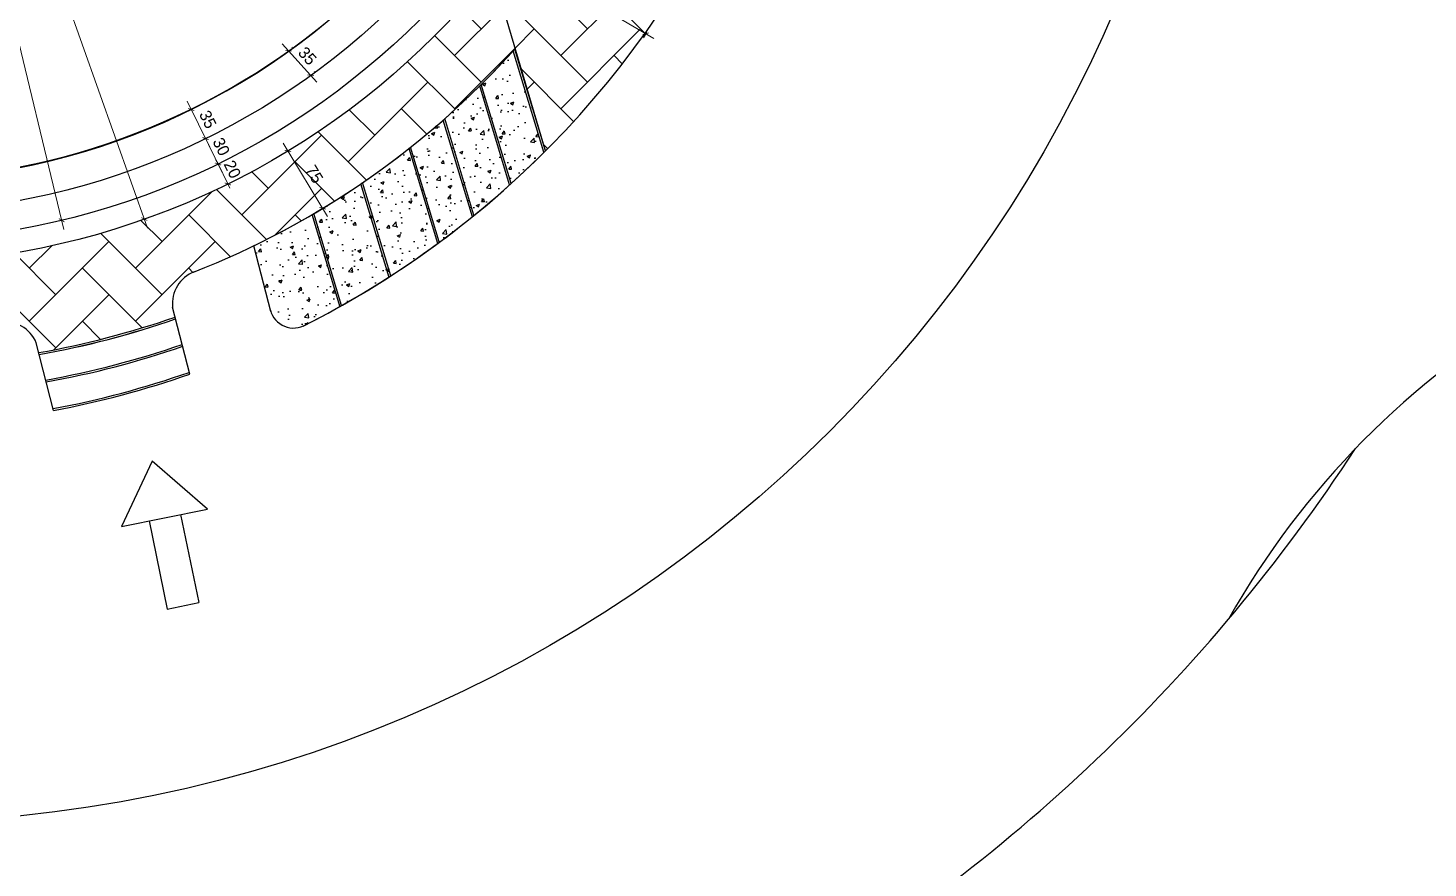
# Model space of a CAD drawing. Header units: inches. Extents: x -291016 to -124071, y 25078 to 137196.
# Drawn here: x -184939 to -183450, y 40618 to 41512 of the extents above; entities that cross this region are included whole.
import ezdxf

# ---------------------------------------------------------------- set-up
doc = ezdxf.new("R2010")
doc.units = ezdxf.units.IN
doc.header["$MEASUREMENT"] = 0
doc.layers.add('DOOR', color=112, linetype='Continuous', lineweight=20)
doc.dimstyles.new('50PEA1', dxfattribs={"dimscale": 0, "dimtxt": 12.5, "dimasz": 5, "dimexe": 5, "dimexo": 10, "dimgap": 5, "dimtad": 1, "dimdec": 0, "dimdsep": 46, "dimtxsty": 'Standard', "dimblk1": 'ARCHTICK', "dimblk2": 'ARCHTICK', "dimsah": 1, "dimcen": 2.5, "dimdle": 10, "dimclrd": 8, "dimclre": 8, "dimclrt": 7, "dimadec": 0, "dimazin": 0, "dimtfac": 1, "dimtdec": 0, "dimtix": 1, "dimtmove": 2, "dimatfit": 3, "dimldrblk": 'ARCHTICK', "dimfxl": 1, "dimtolj": 1, "dimtzin": 0, "dimlwd": 13, "dimlwe": 13, "dimarcsym": 0})
pattern_1 = [(45, (-217295, 2054.5), (4e-15, 56.568542), [120, -40]), (135, (-217266.716, 2082.784), (4e-15, 56.568542), [120, -40])]

# ---------------------------------------------------------------- blocks, each defined once
blk = doc.blocks.new('_ArchTick')
at = {"color": 0, "const_width": 0.15}
blk.add_lwpolyline([(-0.5, -0.5), (0.5, 0.5)], dxfattribs=at)
blk = doc.blocks.new('*D271')
at = {"layer": 'Defpoints', "color": 0, "linetype": 'Continuous', "ltscale": 0.2, "transparency": 16777216}
for p in [(-184737.1, 41367.4), (-184736.9, 41367.4), (-184726.6, 41346)]:
    blk.add_point(p, dxfattribs=at)
at = {"layer": 'DOOR', "color": 8, "lineweight": 13, "ltscale": 0.2, "transparency": 16777216}
for p, q in [((-184736.9, 41367.4), (-184739.1, 41371.9)), ((-184726.4, 41346.1), (-184736.9, 41367.4)), ((-184726.4, 41346.1), (-184724.2, 41341.6))]:
    blk.add_line(p, q, dxfattribs=at)
at = {"layer": 'DOOR', "color": 8, "linetype": 'Continuous', "lineweight": 13, "ltscale": 0.2, "transparency": 16777216}
for p, q in [((-184728.1, 41371.8), (-184732.4, 41369.6)), ((-184717.6, 41350.4), (-184721.9, 41348.3))]:
    blk.add_line(p, q, dxfattribs=at)
at = {"layer": 'DOOR', "color": 8, "linetype": 'Continuous', "lineweight": 13, "ltscale": 0.2, "transparency": 16777216, "xscale": 5, "yscale": 5, "zscale": 5}
for p, rotation in [((-184736.9, 41367.4), 296.125201251978), ((-184726.4, 41346.1), 116.125201251978)]:
    blk.add_blockref('_ArchTick', p, dxfattribs=dict(at, rotation=rotation))
at = {"layer": 'DOOR', "color": 7, "linetype": 'Continuous', "ltscale": 0.2, "transparency": 16777216, "insert": (-184721.6, 41361.7), "char_height": 12.5, "attachment_point": 5, "rotation": 296.1252}
blk.add_mtext('\\A1;20', dxfattribs=at)
blk = doc.blocks.new('*D272')
at = {"layer": 'Defpoints', "color": 0, "linetype": 'Continuous', "ltscale": 0.2, "transparency": 16777216}
for p in [(-184750.1, 41394.4), (-184750.1, 41394.4), (-184737.1, 41367.4)]:
    blk.add_point(p, dxfattribs=at)
at = {"layer": 'DOOR', "color": 8, "lineweight": 13, "ltscale": 0.2, "transparency": 16777216}
blk.add_line((-184732.5, 41358.4), (-184754.5, 41403.3), dxfattribs=at)
at = {"layer": 'DOOR', "color": 8, "linetype": 'Continuous', "lineweight": 13, "ltscale": 0.2, "transparency": 16777216}
for p, q in [((-184741.1, 41398.8), (-184745.6, 41396.6)), ((-184728.1, 41371.8), (-184732.4, 41369.6))]:
    blk.add_line(p, q, dxfattribs=at)
at = {"layer": 'DOOR', "color": 8, "linetype": 'Continuous', "lineweight": 13, "ltscale": 0.2, "transparency": 16777216, "xscale": 5, "yscale": 5, "zscale": 5}
for p, rotation in [((-184750.1, 41394.4), 116.1252012519463), ((-184736.9, 41367.4), 296.1252012519463)]:
    blk.add_blockref('_ArchTick', p, dxfattribs=dict(at, rotation=rotation))
at = {"layer": 'DOOR', "color": 7, "linetype": 'Continuous', "ltscale": 0.2, "transparency": 16777216, "insert": (-184733.4, 41385.8), "char_height": 12.5, "attachment_point": 5, "rotation": 296.1252}
blk.add_mtext('\\A1;30', dxfattribs=at)
blk = doc.blocks.new('*D288')
at = {"layer": 'Defpoints', "color": 0, "linetype": 'Continuous', "ltscale": 0.2, "transparency": 16777216}
for p in [(-185091.6, 42088), (-184815.2, 41308.7), (-184815.2, 41308.7)]:
    blk.add_point(p, dxfattribs=at)
at = {"layer": 'DOOR', "color": 8, "lineweight": 13, "ltscale": 0.2, "transparency": 16777216}
blk.add_line((-185094.9, 42097.5), (-184811.9, 41299.2), dxfattribs=at)
at = {"layer": 'DOOR', "color": 8, "linetype": 'Continuous', "lineweight": 13, "ltscale": 0.2, "transparency": 16777216}
for p, q in [((-185082.1, 42091.4), (-185086.9, 42089.7)), ((-184805.8, 41312), (-184810.5, 41310.3))]:
    blk.add_line(p, q, dxfattribs=at)
at = {"layer": 'DOOR', "color": 8, "linetype": 'Continuous', "lineweight": 13, "ltscale": 0.2, "transparency": 16777216, "xscale": 5, "yscale": 5, "zscale": 5}
for p, rotation in [((-185091.6, 42088), 109.5240847002222), ((-184815.2, 41308.7), 289.5240847002223)]:
    blk.add_blockref('_ArchTick', p, dxfattribs=dict(at, rotation=rotation))
at = {"layer": 'DOOR', "color": 7, "linetype": 'Continuous', "ltscale": 0.2, "transparency": 16777216, "insert": (-184942.8, 41702.1), "char_height": 12.5, "attachment_point": 5, "rotation": 289.5241}
blk.add_mtext('\\A1;R825', dxfattribs=at)
blk = doc.blocks.new('*D595')
at = {"color": 8, "lineweight": 13, "transparency": 16777216}
for p, q in [((-184631.7, 41454.5), (-184668.6, 41495.2)), ((-184657.6, 41491.7), (-184658.2, 41491.2)), ((-184634.2, 41465.8), (-184634.7, 41465.3))]:
    blk.add_line(p, q, dxfattribs=at)
at = {"layer": 'Defpoints', "color": 0, "transparency": 16777216}
for p in [(-184665, 41485), (-184661.9, 41487.8), (-184641.6, 41459.1)]:
    blk.add_point(p, dxfattribs=at)
at = {"color": 8, "lineweight": 13, "transparency": 16777216, "xscale": 5, "yscale": 5, "zscale": 5}
for p, rotation in [((-184661.9, 41487.8), 132.1790709459808), ((-184638.4, 41461.9), 312.1790709459808)]:
    blk.add_blockref('_ArchTick', p, dxfattribs=dict(at, rotation=rotation))
at = {"color": 7, "transparency": 16777216, "insert": (-184641.8, 41482.4), "char_height": 12.5, "attachment_point": 5, "rotation": 312.1791}
blk.add_mtext('\\A1;35', dxfattribs=at)
blk = doc.blocks.new('*D597')
at = {"color": 8, "lineweight": 13, "transparency": 16777216}
for p, q in [((-185093.9, 42099.8), (-184986.3, 41652.6)), ((-184900.9, 41297.7), (-184973.7, 41600.4))]:
    blk.add_line(p, q, dxfattribs=at)
at = {"layer": 'Defpoints', "color": 0, "transparency": 16777216}
for p in [(-185091.5, 42090.1), (-184903.2, 41307.4)]:
    blk.add_point(p, dxfattribs=at)
at = {"color": 8, "lineweight": 13, "transparency": 16777216, "xscale": 5, "yscale": 5, "zscale": 5, "rotation": 283.5255430152163}
blk.add_blockref('_ArchTick', (-184903.2, 41307.4), dxfattribs=at)
at = {"color": 7, "transparency": 16777216, "insert": (-184980, 41626.5), "char_height": 12.5, "attachment_point": 5, "rotation": 283.5255}
blk.add_mtext('\\A1;R805', dxfattribs=at)
blk = doc.blocks.new('*D655')
at = {"color": 8, "lineweight": 13, "transparency": 16777216}
for p, q in [((-184745.7, 41385.4), (-184769.8, 41434.3)), ((-184756.4, 41429.7), (-184760.9, 41427.5)), ((-184741.2, 41398.8), (-184745.7, 41396.6))]:
    blk.add_line(p, q, dxfattribs=at)
at = {"layer": 'Defpoints', "color": 0, "transparency": 16777216}
for p in [(-184765.4, 41425.3), (-184765.4, 41425.3), (-184750.2, 41394.3)]:
    blk.add_point(p, dxfattribs=at)
at = {"color": 8, "lineweight": 13, "transparency": 16777216, "xscale": 5, "yscale": 5, "zscale": 5}
for p, rotation in [((-184765.4, 41425.3), 116.1988726111742), ((-184750.1, 41394.3), 296.1988726111742)]:
    blk.add_blockref('_ArchTick', p, dxfattribs=dict(at, rotation=rotation))
at = {"color": 7, "transparency": 16777216, "insert": (-184747.7, 41414.8), "char_height": 12.5, "attachment_point": 5, "rotation": 296.1989}
blk.add_mtext('\\A1;35', dxfattribs=at)
blk = doc.blocks.new('*D713')
at = {"color": 8, "lineweight": 13, "transparency": 16777216}
for p, q in [((-184436.7, 41597.5), (-184273.2, 41500.9)), ((-184427, 41594.1), (-184430.6, 41588.1)), ((-184280.7, 41507.7), (-184284.3, 41501.7))]:
    blk.add_line(p, q, dxfattribs=at)
at = {"layer": 'Defpoints', "color": 0, "transparency": 16777216}
for p in [(-184421.9, 41602.8), (-184275.7, 41516.3), (-184281.8, 41506)]:
    blk.add_point(p, dxfattribs=at)
at = {"color": 8, "lineweight": 13, "transparency": 16777216, "xscale": 5, "yscale": 5, "zscale": 5}
for p, rotation in [((-184428.1, 41592.4), 149.4180168212405), ((-184281.8, 41506), 329.4180168212405)]:
    blk.add_blockref('_ArchTick', p, dxfattribs=dict(at, rotation=rotation))
at = {"color": 7, "transparency": 16777216, "insert": (-184349.2, 41558.9), "char_height": 12.5, "attachment_point": 5, "rotation": 329.418}
blk.add_mtext('\\A1;175', dxfattribs=at)
blk = doc.blocks.new('*D717')
at = {"color": 8, "lineweight": 13, "transparency": 16777216}
for p, q in [((-184620.3, 41311.6), (-184667.7, 41389.7)), ((-184671, 41375.9), (-184666.8, 41378.5)), ((-184634.1, 41315), (-184629.8, 41317.6))]:
    blk.add_line(p, q, dxfattribs=at)
at = {"layer": 'Defpoints', "color": 0, "transparency": 16777216}
for p in [(-184662.5, 41381.1), (-184662.5, 41381.1), (-184625.5, 41320.2)]:
    blk.add_point(p, dxfattribs=at)
at = {"color": 8, "lineweight": 13, "transparency": 16777216, "xscale": 5, "yscale": 5, "zscale": 5}
for p, rotation in [((-184662.5, 41381.1), 121.2504840884235), ((-184625.5, 41320.2), 301.2504840884234)]:
    blk.add_blockref('_ArchTick', p, dxfattribs=dict(at, rotation=rotation))
at = {"color": 7, "transparency": 16777216, "insert": (-184634.4, 41356.5), "char_height": 12.5, "attachment_point": 5, "rotation": 301.2505}
blk.add_mtext('\\A1;75', dxfattribs=at)

msp = doc.modelspace()

# ---------------------------------------------------------------- hatches: boundary and pattern name
h = msp.add_hatch()
h.set_pattern_fill('AR-HBONE', color=3, scale=10, style=0)
h.set_pattern_definition(pattern_1)
h.paths.add_polyline_path([(-184117.0606, 41884.3998), (-184282.03, 41918.8875, -0.117295129), (-184444.92, 41572.5376), (-184388.4994, 41381.4048, 0.145911791)])
h.paths.add_polyline_path([(-184227.3065, 41854.4669), (-184195.1954, 41845.5232), (-184200.2262, 41827.4607), (-184232.3373, 41836.4044)], flags=24)
h = msp.add_hatch()
h.set_pattern_fill('AR-HBONE', color=3, scale=10, style=0)
h.set_pattern_definition(pattern_1)
h.paths.add_polyline_path([(-184421.1206, 41489.6367), (-184388.4994, 41381.4048), (-184444.92, 41572.5376, -0.205755641), (-185020.5134, 41264.1794), (-185014.4056, 41193.307, 0.013998151), (-184964.2089, 41199.0002, -0.31420469), (-184930.2922, 41177.0535), (-184927.5884, 41166.5422, 0.038798268), (-184782.4602, 41204.4649), (-184785.2008, 41215.1194, -0.340783445), (-184762.0342, 41252.587, 0.116917925)])
h = msp.add_hatch()
h.set_pattern_fill('AR-CONC', color=3, scale=5, style=0)
h.set_pattern_definition([(50, (-217295, 2054.5), (35.863009, -3.137607), [3.75, -41.25]), (355, (-217295, 2054.5), (-6.937567, 37.609607), [3, -33]), (100.4514, (-217292.01, 2054.24), (28.92547, 34.471977), [3.18701, -35.057106]), (46.1842, (-217295, 2064.5), (53.362052, -8.27595), [5.625, -61.875]), (96.6356, (-217290.553, 2063.81), (46.733135, 48.705894), [4.780514, -52.58565]), (351.1842, (-217295, 2064.5), (46.7331, 48.70593), [4.5, -49.5]), (21, (-217290, 2062), (29.845353, -20.130945), [3.75, -41.25]), (326, (-217290, 2062), (12.165767, 36.257502), [3, -33]), (71.4514, (-217287.513, 2060.322), (42.011131, 16.126525), [3.18701, -35.057106]), (37.5, (-217295, 2054.5), (0.6079928, 16.6446927), [0, -32.6, 0, -33.5, 0, -33.125]), (7.5, (-217295, 2054.5), (13.153477, 19.7205856), [0, -19.1, 0, -31.85, 0, -12.625]), (327.5, (-217306.15, 2054.5), (26.6911218, -1.1277436), [0, -12.5, 0, -39, 0, -51.75]), (317.5, (-217311.15, 2054.5), (29.159308, 5.005249), [0, -16.25, 0, -25.9, 0, -36.75])])
h.paths.add_polyline_path([(-184390.1216, 41379.7839), (-184422.6989, 41487.8793, -0.096827062), (-184698.7238, 41280.3468), (-184680.7577, 41210.5017, 0.440796431), (-184646.4562, 41194.7794, 0.079519244)])
h.paths.add_polyline_path([(-184559.5905, 41353.3876), (-184529.6466, 41375.9623), (-184518.3593, 41360.9904), (-184548.3031, 41338.4157)], flags=24)

# ---------------------------------------------------------------- linework, layer by layer
at = {"color": 3}
for p, q in [((-184388.4994, 41381.4048), (-184444.92, 41572.5376)), ((-184390.1216, 41379.7839), (-184422.6989, 41487.8793)), ((-184390.1048, 41379.8006), (-184422.6846, 41487.8953)), ((-184388.5162, 41381.388), (-184421.1349, 41489.6208)), ((-184388.4994, 41381.4048), (-184421.1207, 41489.6369)), ((-184426.6542, 41345.1518), (-184458.3936, 41450.4581)), ((-184425.0488, 41346.756), (-184456.7857, 41452.0536)), ((-184466.2802, 41311.2667), (-184497.2943, 41414.1664)), ((-184464.6748, 41312.8709), (-184495.6438, 41415.6209)), ((-184503.1599, 41282.7572), (-184533.6364, 41383.8734)), ((-184501.5545, 41284.3613), (-184531.9501, 41385.2089)), ((-184554.7359, 41246.6414), (-184584.78, 41346.3229)), ((-184553.1305, 41248.2456), (-184583.0477, 41347.506)), ((-184606.9647, 41215.0822), (-184636.6354, 41313.5245)), ((-184605.3593, 41216.6863), (-184634.8606, 41314.5668)), ((-184680.7577, 41210.5017), (-184698.7238, 41280.3468)), ((-184766.8386, 41143.7347), (-184785.2008, 41215.1194)), ((-184911.781, 41105.0896), (-184930.2922, 41177.0535)), ((-184807.0178, 41051.2412), (-184839.5, 40981.5)), ((-184748, 41000), (-184807.0178, 41051.2412)), ((-184839.5, 40981.5), (-184748, 41000)), ((-184776.7937, 40994.1783), (-184757.3157, 40900.6291)), ((-184810.1817, 40987.4278), (-184790.9271, 40893.6308)), ((-184790.9271, 40893.6308), (-184757.3157, 40900.6291))]:
    msp.add_line(p, q, dxfattribs=at)
msp.add_circle((-185091.5125, 42088.0213), 1421.582, dxfattribs=at)
for centre, radius in [((-185091.5207, 42088.1158), 826.9905), ((-185091.5207, 42090.1064), 805), ((-185091.5207, 42090.1064), 775)]:
    msp.add_circle(centre, radius)
for centre, radius, start, end in [((-185096.2452, 42088.0743), 1000.1429, 296.7260256, 273.1627388), ((-185091.5207, 42090.1064), 740, 247.4979133, 207.3845246), ((-185091.5207, 42090.1064), 900, 291.4102827, 318.1495594), ((-185091.5207, 42090.1064), 940, 280.0744414, 289.2271845), ((-185091.5207, 42090.1064), 968, 280.2092536, 289.0783422), ((-185091.5207, 42090.1064), 970, 280.2092536, 289.0783422), ((-185096.2452, 42088.0743), 998.1429, 280.6283572, 289.2299034), ((-185096.2452, 42088.0743), 1000.1429, 280.6283572, 289.2299034), ((-185091.5207, 42088.1158), 1869.9568, 300.3494539, 326.8141494)]:
    msp.add_arc(centre, radius, start, end)
at = {"color": 1}
msp.add_arc((-185091.5207, 42088.1158), 738.7034, 259.4491904, 351.0820205, dxfattribs=at)
at = {"color": 3}
for centre, radius, start, end in [((-185091.5207, 42090.1064), 900, 295.8770196, 318.148199), ((-185096.2452, 42088.0743), 1000.1429, 296.7260256, 315.0422395), ((-182883.094, 40444.5139), 893.6034, 89.8977982, 150.6231174), ((-184749.3232, 41218.8318), 36.0691, 110.6346005, 186.4907399), ((-185099.0152, 42119.2419), 968, 280.2092536, 289.0783422), ((-185099.0152, 42119.2419), 970, 280.2092536, 289.0783422), ((-184656.4225, 41218.3149), 25.5587, 194.98944, 300.6991576), ((-184962.9887, 41163.7049), 35.3164, 22.2080415, 100.6058565)]:
    msp.add_arc(centre, radius, start, end, dxfattribs=at)
at = {"layer": 'DOOR', "color": 2, "linetype": 'Continuous', "ltscale": 0.2}
msp.add_arc((-185091.5207, 42088.1158), 738.7034, 274.7245363, 311.3766105, dxfattribs=at)

# ---------------------------------------------------------------- dimensions: what is measured, and where the dimension line sits
at = {"color": 3}
dim = msp.add_radius_dim(center=(-185091.5207, 42090.1064), mpoint=(-184903.2482, 41307.4325), dimstyle='50PEA1', override={"dimscale": 1}, dxfattribs=at)
dim.commit()
dim.dimension.update_dxf_attribs({"geometry": '*D597', "text_midpoint": (-184980, 41626.5), "dimtype": 132})
for p1, p2, distance, text, picture, middle in [((-184421.9398, 41602.7554), (-184275.6561, 41516.3056), -12.0226, '175', '*D713', (-184349.191, 41558.8654)), ((-184625.5014, 41320.1544), (-184662.4941, 41381.1154), 0.0001, '75', '*D717', (-184634.3801, 41356.4712))]:
    dim = msp.add_aligned_dim(p1=p1, p2=p2, distance=distance, text=text, dimstyle='50PEA1', override={"dimscale": 1}, dxfattribs=at)
    dim.commit()
    dim.dimension.update_dxf_attribs({"geometry": picture, "text_midpoint": middle})
for p1, p2, distance, picture, middle in [((-184641.5707, 41459.0992), (-184665.0173, 41484.9761), -4.2396, '*D595', (-184641.8155, 41482.4381)), ((-184750.156, 41394.3369), (-184765.3918, 41425.3016), -0.0191, '*D655', (-184747.6625, 41414.7944))]:
    dim = msp.add_aligned_dim(p1=p1, p2=p2, distance=distance, dimstyle='50PEA1', override={"dimscale": 1}, dxfattribs=at)
    dim.commit()
    dim.dimension.update_dxf_attribs({"geometry": picture, "text_midpoint": middle})
at = {"layer": 'DOOR', "color": 2, "linetype": 'Continuous', "ltscale": 0.2}
for p1, p2, distance, text, picture, middle in [((-185091.5661, 42088.0469), (-184815.2, 41308.6543), 0, 'R825', '*D288', (-184942.7799, 41702.1104)), ((-184726.5818, 41346.002), (-184737.0517, 41367.35), -0.1641, '20', '*D271', (-184721.5687, 41361.7021))]:
    dim = msp.add_aligned_dim(p1=p1, p2=p2, distance=distance, text=text, dimstyle='50PEA1', override={"dimscale": 1}, dxfattribs=at)
    dim.commit()
    dim.dimension.update_dxf_attribs({"geometry": picture, "text_midpoint": middle})
dim = msp.add_linear_dim(base=(-184750.1143, 41394.3573), p1=(-184737.0517, 41367.35), p2=(-184750.121, 41394.3541), angle=296.1252013, dimstyle='50PEA1', override={"dimscale": 1}, dxfattribs=at)
dim.commit()
dim.dimension.update_dxf_attribs({"geometry": '*D272', "text_midpoint": (-184733.4087, 41385.8436)})

doc.saveas('drawing.dxf')
